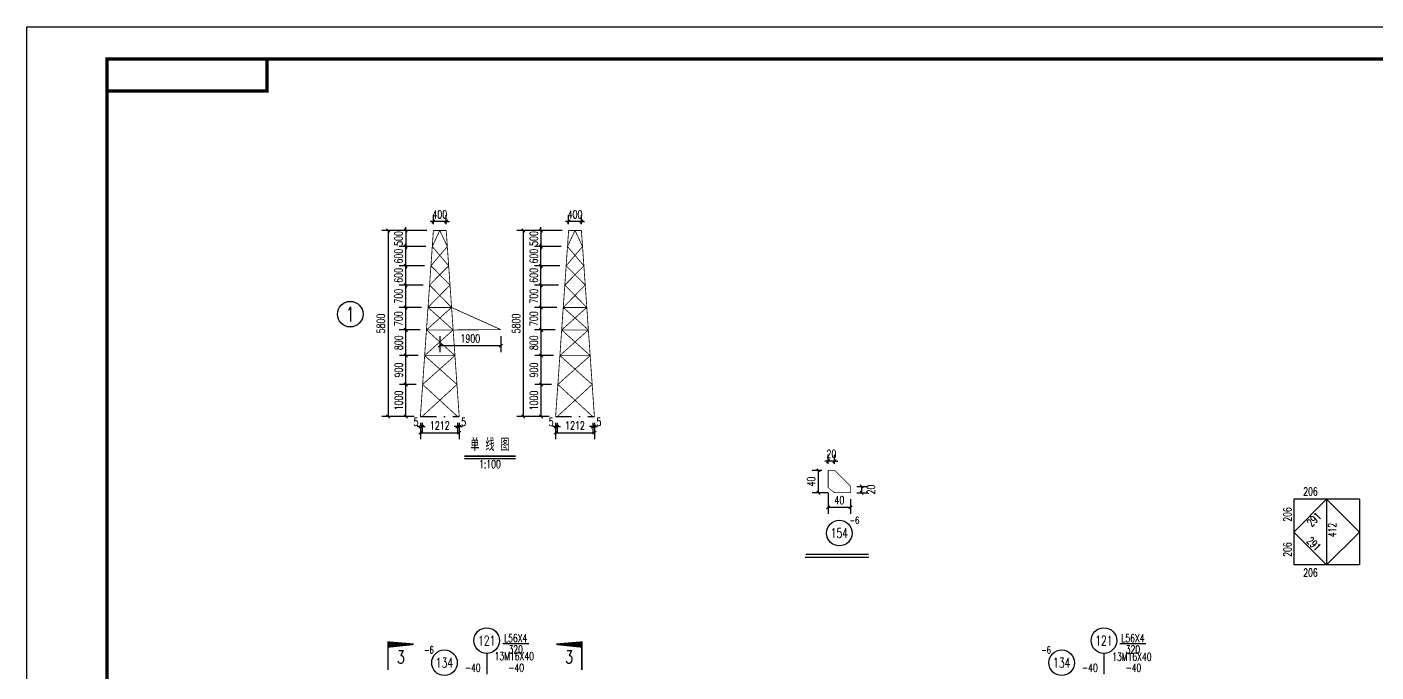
# Model space of a CAD drawing. Header units: millimetres. Extents: x 34238 to 35079, y -7738 to -7144.
# Drawn here: x 34238.5 to 34660, y -7345.6 to -7144 of the extents above; entities that cross this region are included whole.
import ezdxf
from ezdxf.enums import TextEntityAlignment as Align

# ---------------------------------------------------------------- set-up
doc = ezdxf.new("R2010")
doc.units = ezdxf.units.MM
doc.header["$LTSCALE"] = 10
doc.linetypes.add('DASHDOTX2', pattern=[2, 1, -0.5, 0, -0.5])
doc.layers.add('3', color=1, linetype='Continuous')
doc.layers.add('4', color=2, linetype='DASHDOTX2')
doc.styles.add('DXT', font='simplex.shx', dxfattribs={"width": 0.72, "bigfont": 'hztxt.shx'})
doc.styles.get("Standard").update_dxf_attribs({"font": 'SIMPLEX.shx', "width": 0.7, "bigfont": 'gbhzfs.shx'})
doc.dimstyles.new('BZ$0', dxfattribs={"dimtxt": 2.5, "dimasz": 1, "dimexe": 2, "dimexo": 2, "dimgap": 1, "dimtad": 1, "dimdec": 0, "dimlfac": 20, "dimzin": 12, "dimdsep": 46, "dimtxsty": 'DXT', "dimblk": 'OBLIQUE', "dimcen": 0.09, "dimclrd": 1, "dimclre": 1, "dimclrt": 7, "dimadec": 4, "dimazin": 3, "dimtfac": 1.4, "dimtdec": 0, "dimtix": 1, "dimtmove": 2, "dimatfit": 3, "dimldrblk": 'OBLIQUE', "dimfxl": 1, "dimtolj": 1, "dimtzin": 0, "dimarcsym": 0})

# ---------------------------------------------------------------- blocks, each defined once
blk = doc.blocks.new('_Oblique')
at = {"color": 0, "linetype": 'ByBlock', "lineweight": -2}
blk.add_line((-0.5, -0.5), (0.5, 0.5), dxfattribs=at)
blk = doc.blocks.new('*D32')
at = {"color": 1, "lineweight": -2}
for p, q in [((34365.45190820081, -7205.615917795809), (34365.45190820081, -7202.818383867803)), ((34369.45190820081, -7205.615917795809), (34369.45190820081, -7202.818383867803)), ((34365.45190820081, -7204.818383867803), (34364.45190820081, -7204.818383867803)), ((34369.45190820081, -7204.818383867803), (34365.45190820081, -7204.818383867803)), ((34369.45190820081, -7204.818383867803), (34370.45190820081, -7204.818383867803))]:
    blk.add_line(p, q, dxfattribs=at)
at = {"layer": 'Defpoints', "color": 0}
for p in [(34365.45190820081, -7204.818383867803), (34365.45190820081, -7207.615917795809), (34369.45190820081, -7207.615917795809)]:
    blk.add_point(p, dxfattribs=at)
at = {"color": 1, "lineweight": -2}
blk.add_blockref('_Oblique', (34365.45190820081, -7204.818383867803), dxfattribs=at)
at = {"color": 1, "lineweight": -2, "rotation": 180}
blk.add_blockref('_Oblique', (34369.45190820081, -7204.818383867803), dxfattribs=at)
at = {"color": 7, "insert": (34367.45190820081, -7202.568383867803), "char_height": 2.5, "attachment_point": 5, "style": 'DXT'}
blk.add_mtext('\\A1;400', dxfattribs=at)
blk = doc.blocks.new('*D34')
at = {"color": 1, "lineweight": -2}
for p, q in [((34361.39190820081, -7268.91653330673), (34360.39190820081, -7268.91653330673)), ((34361.39190820081, -7267.757847795809), (34361.39190820081, -7270.91653330673)), ((34361.92498909884, -7268.91653330673), (34361.39190820081, -7268.91653330673)), ((34361.92498909884, -7267.757847795809), (34361.92498909884, -7270.91653330673)), ((34361.92498909884, -7268.91653330673), (34362.92498909884, -7268.91653330673))]:
    blk.add_line(p, q, dxfattribs=at)
at = {"layer": 'Defpoints', "color": 0}
for p in [(34361.39190820081, -7265.757847795809), (34361.92498909884, -7265.757847795809), (34361.39190820081, -7268.91653330673)]:
    blk.add_point(p, dxfattribs=at)
at = {"color": 1, "lineweight": -2}
blk.add_blockref('_Oblique', (34361.39190820081, -7268.91653330673), dxfattribs=at)
at = {"color": 1, "lineweight": -2, "rotation": 180}
blk.add_blockref('_Oblique', (34361.92498909884, -7268.91653330673), dxfattribs=at)
at = {"color": 7, "insert": (34359.99864824675, -7267.44738747406), "char_height": 2.5, "attachment_point": 5, "style": 'DXT'}
blk.add_mtext('\\A1;5', dxfattribs=at)
blk = doc.blocks.new('*D35')
at = {"color": 1, "lineweight": -2}
for p, q in [((34372.97882730278, -7268.91653330673), (34371.97882730278, -7268.91653330673)), ((34372.97882730278, -7267.757847795809), (34372.97882730278, -7270.91653330673)), ((34372.97882730278, -7268.91653330673), (34373.5119082008, -7268.91653330673)), ((34373.5119082008, -7267.757847795809), (34373.5119082008, -7270.91653330673)), ((34373.5119082008, -7268.91653330673), (34374.5119082008, -7268.91653330673))]:
    blk.add_line(p, q, dxfattribs=at)
at = {"layer": 'Defpoints', "color": 0}
for p in [(34372.97882730278, -7265.757847795809), (34373.5119082008, -7265.757847795809), (34373.5119082008, -7268.91653330673)]:
    blk.add_point(p, dxfattribs=at)
at = {"color": 1, "lineweight": -2}
blk.add_blockref('_Oblique', (34372.97882730278, -7268.91653330673), dxfattribs=at)
at = {"color": 1, "lineweight": -2, "rotation": 180}
blk.add_blockref('_Oblique', (34373.5119082008, -7268.91653330673), dxfattribs=at)
at = {"color": 7, "insert": (34374.90516815487, -7267.44738747406), "char_height": 2.5, "attachment_point": 5, "style": 'DXT'}
blk.add_mtext('\\A1;5', dxfattribs=at)
blk = doc.blocks.new('*D36')
at = {"color": 1, "lineweight": -2}
for p, q in [((34356.80781218051, -7207.61591779581), (34356.80781218051, -7206.61591779581)), ((34363.45190820081, -7207.61591779581), (34354.80781218051, -7207.61591779581)), ((34356.80781218051, -7207.61591779581), (34356.80781218051, -7212.628157442889)), ((34363.10190790038, -7212.628157442889), (34354.80781218051, -7212.628157442889)), ((34356.80781218051, -7212.628157442889), (34356.80781218051, -7213.628157442889))]:
    blk.add_line(p, q, dxfattribs=at)
at = {"layer": 'Defpoints', "color": 0}
for p in [(34365.45190820081, -7207.61591779581), (34356.80781218051, -7212.628157442889), (34365.10190790038, -7212.628157442889)]:
    blk.add_point(p, dxfattribs=at)
at = {"color": 1, "lineweight": -2}
for p, rotation in [((34356.80781218051, -7207.61591779581), 270), ((34356.80781218051, -7212.628157442889), 90)]:
    blk.add_blockref('_Oblique', p, dxfattribs=dict(at, rotation=rotation))
at = {"color": 7, "insert": (34354.55781218051, -7210.122037619344), "char_height": 2.5, "attachment_point": 5, "rotation": 90, "style": 'DXT'}
blk.add_mtext('\\A1;500', dxfattribs=at)
blk = doc.blocks.new('*D42')
at = {"color": 1, "lineweight": -2}
for p, q in [((34362.6819080546, -7218.642837648263), (34354.80781218051, -7218.642837648263)), ((34356.80781218051, -7218.642837648263), (34356.80781218051, -7217.642837648263)), ((34356.80781218051, -7224.657517795808), (34356.80781218051, -7218.642837648263)), ((34362.2619082008, -7224.657517795808), (34354.80781218051, -7224.657517795808)), ((34356.80781218051, -7224.657517795808), (34356.80781218051, -7225.657517795808))]:
    blk.add_line(p, q, dxfattribs=at)
at = {"layer": 'Defpoints', "color": 0}
for p in [(34356.80781218051, -7218.642837648263), (34364.6819080546, -7218.642837648263), (34364.2619082008, -7224.657517795808)]:
    blk.add_point(p, dxfattribs=at)
at = {"color": 1, "lineweight": -2}
for p, rotation in [((34356.80781218051, -7218.642837648263), 270), ((34356.80781218051, -7224.657517795808), 90)]:
    blk.add_blockref('_Oblique', p, dxfattribs=dict(at, rotation=rotation))
at = {"color": 7, "insert": (34354.55781218051, -7221.65017772203), "char_height": 2.5, "attachment_point": 5, "rotation": 90, "style": 'DXT'}
blk.add_mtext('\\A1;600', dxfattribs=at)
blk = doc.blocks.new('*D43')
at = {"color": 1, "lineweight": -2}
for p, q in [((34363.10190790038, -7212.628157442889), (34354.80781218051, -7212.628157442889)), ((34356.80781218051, -7212.628157442889), (34356.80781218051, -7211.628157442889)), ((34356.80781218051, -7218.64283779581), (34356.80781218051, -7212.628157442889)), ((34362.6819082008, -7218.64283779581), (34354.80781218051, -7218.64283779581)), ((34356.80781218051, -7218.64283779581), (34356.80781218051, -7219.64283779581))]:
    blk.add_line(p, q, dxfattribs=at)
at = {"layer": 'Defpoints', "color": 0}
for p in [(34356.80781218051, -7212.628157442889), (34365.10190790038, -7212.628157442889), (34364.6819082008, -7218.64283779581)]:
    blk.add_point(p, dxfattribs=at)
at = {"color": 1, "lineweight": -2}
for p, rotation in [((34356.80781218051, -7212.628157442889), 270), ((34356.80781218051, -7218.64283779581), 90)]:
    blk.add_blockref('_Oblique', p, dxfattribs=dict(at, rotation=rotation))
at = {"color": 7, "insert": (34354.55781218051, -7215.635497619344), "char_height": 2.5, "attachment_point": 5, "rotation": 90, "style": 'DXT'}
blk.add_mtext('\\A1;600', dxfattribs=at)
blk = doc.blocks.new('*D44')
at = {"color": 1, "lineweight": -2}
for p, q in [((34363.45190820081, -7207.61591779581), (34349.29577586476, -7207.61591779581)), ((34351.29577586476, -7207.61591779581), (34351.29577586476, -7265.75784779581)), ((34359.39190820081, -7265.75784779581), (34349.29577586476, -7265.75784779581))]:
    blk.add_line(p, q, dxfattribs=at)
at = {"layer": 'Defpoints', "color": 0}
for p in [(34365.45190820081, -7207.61591779581), (34351.29577586476, -7265.75784779581), (34361.39190820081, -7265.75784779581)]:
    blk.add_point(p, dxfattribs=at)
at = {"color": 1, "lineweight": -2}
for p, rotation in [((34351.29577586476, -7207.61591779581), 90), ((34351.29577586476, -7265.75784779581), 270)]:
    blk.add_blockref('_Oblique', p, dxfattribs=dict(at, rotation=rotation))
at = {"color": 7, "insert": (34349.04577586476, -7236.686882795804), "char_height": 2.5, "attachment_point": 5, "rotation": 90, "style": 'DXT'}
blk.add_mtext('\\A1;5800', dxfattribs=at)
blk = doc.blocks.new('GWTKA1')
for p, q in [((21789.71416270315, -9765.875701341163), (21789.71416270315, -9171.875701341163)), ((21789.71416270315, -9171.875701341163), (22630.71416270315, -9171.875701341163))]:
    blk.add_line(p, q)
at = {"const_width": 1}
for points in [[(21814.71416270315, -9191.875701341163), (21864.71416270315, -9191.875701341163), (21864.71416270315, -9181.875701341163)], [(21814.71416270315, -9755.875701341163), (21814.71416270315, -9181.875701341163), (22620.71416270315, -9181.875701341163), (22620.71416270315, -9755.875701341163), (21814.71416270315, -9755.875701341163)]]:
    blk.add_lwpolyline(points, dxfattribs=at)
blk = doc.blocks.new('*D99')
at = {"color": 1, "lineweight": -2}
for p, q in [((34407.69933073584, -7205.615917795809), (34407.69933073584, -7202.818383867803)), ((34411.69933073584, -7205.615917795809), (34411.69933073584, -7202.818383867803)), ((34407.69933073584, -7204.818383867803), (34406.69933073584, -7204.818383867803)), ((34411.69933073584, -7204.818383867803), (34407.69933073584, -7204.818383867803)), ((34411.69933073584, -7204.818383867803), (34412.69933073584, -7204.818383867803))]:
    blk.add_line(p, q, dxfattribs=at)
at = {"layer": 'Defpoints', "color": 0}
for p in [(34407.69933073584, -7204.818383867803), (34407.69933073584, -7207.615917795809), (34411.69933073584, -7207.615917795809)]:
    blk.add_point(p, dxfattribs=at)
at = {"color": 1, "lineweight": -2}
blk.add_blockref('_Oblique', (34407.69933073584, -7204.818383867803), dxfattribs=at)
at = {"color": 1, "lineweight": -2, "rotation": 180}
blk.add_blockref('_Oblique', (34411.69933073584, -7204.818383867803), dxfattribs=at)
at = {"color": 7, "insert": (34409.69933073584, -7202.568383867803), "char_height": 2.5, "attachment_point": 5, "style": 'DXT'}
blk.add_mtext('\\A1;400', dxfattribs=at)
blk = doc.blocks.new('*D101')
at = {"color": 1, "lineweight": -2}
for p, q in [((34403.63933073584, -7268.91653330673), (34402.63933073584, -7268.91653330673)), ((34403.63933073584, -7267.757847795809), (34403.63933073584, -7270.91653330673)), ((34404.17241163387, -7268.91653330673), (34403.63933073584, -7268.91653330673)), ((34404.17241163387, -7267.757847795809), (34404.17241163387, -7270.91653330673)), ((34404.17241163387, -7268.91653330673), (34405.17241163387, -7268.91653330673))]:
    blk.add_line(p, q, dxfattribs=at)
at = {"layer": 'Defpoints', "color": 0}
for p in [(34403.63933073584, -7265.757847795809), (34404.17241163387, -7265.757847795809), (34403.63933073584, -7268.91653330673)]:
    blk.add_point(p, dxfattribs=at)
at = {"color": 1, "lineweight": -2}
blk.add_blockref('_Oblique', (34403.63933073584, -7268.91653330673), dxfattribs=at)
at = {"color": 1, "lineweight": -2, "rotation": 180}
blk.add_blockref('_Oblique', (34404.17241163387, -7268.91653330673), dxfattribs=at)
at = {"color": 7, "insert": (34402.24607078178, -7267.44738747406), "char_height": 2.5, "attachment_point": 5, "style": 'DXT'}
blk.add_mtext('\\A1;5', dxfattribs=at)
blk = doc.blocks.new('*D102')
at = {"color": 1, "lineweight": -2}
for p, q in [((34415.22624983781, -7268.91653330673), (34414.22624983781, -7268.91653330673)), ((34415.22624983781, -7267.757847795809), (34415.22624983781, -7270.91653330673)), ((34415.22624983781, -7268.91653330673), (34415.75933073584, -7268.91653330673)), ((34415.75933073584, -7267.757847795809), (34415.75933073584, -7270.91653330673)), ((34415.75933073584, -7268.91653330673), (34416.75933073584, -7268.91653330673))]:
    blk.add_line(p, q, dxfattribs=at)
at = {"layer": 'Defpoints', "color": 0}
for p in [(34415.22624983781, -7265.757847795809), (34415.75933073584, -7265.757847795809), (34415.75933073584, -7268.91653330673)]:
    blk.add_point(p, dxfattribs=at)
at = {"color": 1, "lineweight": -2}
blk.add_blockref('_Oblique', (34415.22624983781, -7268.91653330673), dxfattribs=at)
at = {"color": 1, "lineweight": -2, "rotation": 180}
blk.add_blockref('_Oblique', (34415.75933073584, -7268.91653330673), dxfattribs=at)
at = {"color": 7, "insert": (34417.1525906899, -7267.44738747406), "char_height": 2.5, "attachment_point": 5, "style": 'DXT'}
blk.add_mtext('\\A1;5', dxfattribs=at)
blk = doc.blocks.new('*D103')
at = {"color": 1, "lineweight": -2}
for p, q in [((34399.05523471554, -7207.61591779581), (34399.05523471554, -7206.61591779581)), ((34405.69933073584, -7207.61591779581), (34397.05523471554, -7207.61591779581)), ((34399.05523471554, -7207.61591779581), (34399.05523471554, -7212.628157442889)), ((34405.34933043541, -7212.628157442889), (34397.05523471554, -7212.628157442889)), ((34399.05523471554, -7212.628157442889), (34399.05523471554, -7213.628157442889))]:
    blk.add_line(p, q, dxfattribs=at)
at = {"layer": 'Defpoints', "color": 0}
for p in [(34407.69933073584, -7207.61591779581), (34399.05523471554, -7212.628157442889), (34407.34933043541, -7212.628157442889)]:
    blk.add_point(p, dxfattribs=at)
at = {"color": 1, "lineweight": -2}
for p, rotation in [((34399.05523471554, -7207.61591779581), 270), ((34399.05523471554, -7212.628157442889), 90)]:
    blk.add_blockref('_Oblique', p, dxfattribs=dict(at, rotation=rotation))
at = {"color": 7, "insert": (34396.80523471554, -7210.122037619344), "char_height": 2.5, "attachment_point": 5, "rotation": 90, "style": 'DXT'}
blk.add_mtext('\\A1;500', dxfattribs=at)
blk = doc.blocks.new('*D109')
at = {"color": 1, "lineweight": -2}
for p, q in [((34404.92933058963, -7218.642837648263), (34397.05523471554, -7218.642837648263)), ((34399.05523471554, -7218.642837648263), (34399.05523471554, -7217.642837648263)), ((34399.05523471554, -7224.657517795808), (34399.05523471554, -7218.642837648263)), ((34404.50933073584, -7224.657517795808), (34397.05523471554, -7224.657517795808)), ((34399.05523471554, -7224.657517795808), (34399.05523471554, -7225.657517795808))]:
    blk.add_line(p, q, dxfattribs=at)
at = {"layer": 'Defpoints', "color": 0}
for p in [(34399.05523471554, -7218.642837648263), (34406.92933058963, -7218.642837648263), (34406.50933073584, -7224.657517795808)]:
    blk.add_point(p, dxfattribs=at)
at = {"color": 1, "lineweight": -2}
for p, rotation in [((34399.05523471554, -7218.642837648263), 270), ((34399.05523471554, -7224.657517795808), 90)]:
    blk.add_blockref('_Oblique', p, dxfattribs=dict(at, rotation=rotation))
at = {"color": 7, "insert": (34396.80523471554, -7221.65017772203), "char_height": 2.5, "attachment_point": 5, "rotation": 90, "style": 'DXT'}
blk.add_mtext('\\A1;600', dxfattribs=at)
blk = doc.blocks.new('*D110')
at = {"color": 1, "lineweight": -2}
for p, q in [((34405.34933043541, -7212.628157442889), (34397.05523471554, -7212.628157442889)), ((34399.05523471554, -7212.628157442889), (34399.05523471554, -7211.628157442889)), ((34399.05523471554, -7218.64283779581), (34399.05523471554, -7212.628157442889)), ((34404.92933073583, -7218.64283779581), (34397.05523471554, -7218.64283779581)), ((34399.05523471554, -7218.64283779581), (34399.05523471554, -7219.64283779581))]:
    blk.add_line(p, q, dxfattribs=at)
at = {"layer": 'Defpoints', "color": 0}
for p in [(34399.05523471554, -7212.628157442889), (34407.34933043541, -7212.628157442889), (34406.92933073583, -7218.64283779581)]:
    blk.add_point(p, dxfattribs=at)
at = {"color": 1, "lineweight": -2}
for p, rotation in [((34399.05523471554, -7212.628157442889), 270), ((34399.05523471554, -7218.64283779581), 90)]:
    blk.add_blockref('_Oblique', p, dxfattribs=dict(at, rotation=rotation))
at = {"color": 7, "insert": (34396.80523471554, -7215.635497619344), "char_height": 2.5, "attachment_point": 5, "rotation": 90, "style": 'DXT'}
blk.add_mtext('\\A1;600', dxfattribs=at)
blk = doc.blocks.new('*D111')
at = {"color": 1, "lineweight": -2}
for p, q in [((34405.69933073584, -7207.61591779581), (34391.54319839979, -7207.61591779581)), ((34393.54319839979, -7207.61591779581), (34393.54319839979, -7265.75784779581)), ((34401.63933073584, -7265.75784779581), (34391.54319839979, -7265.75784779581))]:
    blk.add_line(p, q, dxfattribs=at)
at = {"layer": 'Defpoints', "color": 0}
for p in [(34407.69933073584, -7207.61591779581), (34393.54319839979, -7265.75784779581), (34403.63933073584, -7265.75784779581)]:
    blk.add_point(p, dxfattribs=at)
at = {"color": 1, "lineweight": -2}
for p, rotation in [((34393.54319839979, -7207.61591779581), 90), ((34393.54319839979, -7265.75784779581), 270)]:
    blk.add_blockref('_Oblique', p, dxfattribs=dict(at, rotation=rotation))
at = {"color": 7, "insert": (34391.29319839979, -7236.686882795804), "char_height": 2.5, "attachment_point": 5, "rotation": 90, "style": 'DXT'}
blk.add_mtext('\\A1;5800', dxfattribs=at)
blk = doc.blocks.new('*D113')
at = {"layer": '3', "color": 1, "lineweight": -2}
for p, q in [((34488.79613072322, -7280.577633043862), (34488.79613072322, -7277.700880803774)), ((34490.79613072322, -7280.577633043862), (34490.79613072322, -7277.700880803774)), ((34488.79613072322, -7279.700880803774), (34487.79613072322, -7279.700880803774)), ((34490.79613072322, -7279.700880803774), (34488.79613072322, -7279.700880803774)), ((34490.79613072322, -7279.700880803774), (34491.79613072322, -7279.700880803774))]:
    blk.add_line(p, q, dxfattribs=at)
at = {"layer": 'Defpoints', "color": 0}
for p in [(34488.79613072322, -7279.700880803774), (34488.79613072322, -7282.577633043862), (34490.79613072322, -7282.577633043862)]:
    blk.add_point(p, dxfattribs=at)
at = {"layer": '3', "color": 1, "lineweight": -2}
blk.add_blockref('_Oblique', (34488.79613072322, -7279.700880803774), dxfattribs=at)
at = {"layer": '3', "color": 1, "lineweight": -2, "rotation": 180}
blk.add_blockref('_Oblique', (34490.79613072322, -7279.700880803774), dxfattribs=at)
at = {"layer": '3', "color": 7, "insert": (34489.79613072322, -7277.450880803774), "char_height": 2.5, "attachment_point": 5, "style": 'DXT'}
blk.add_mtext('\\A1;20', dxfattribs=at)

msp = doc.modelspace()

# ---------------------------------------------------------------- linework, layer by layer
for p, q in [((34375.12343308758, -7278.917479035126), (34391.12343308758, -7278.917479035126)), ((34481.64392703937, -7309.719080313484), (34501.51711849274, -7309.719080313484)), ((34395.22823697152, -7336.785440758415), (34387.10323697152, -7336.785440758415)), ((34588.05848112593, -7336.785440758415), (34579.93348112593, -7336.785440758415))]:
    msp.add_line(p, q)
at = {"color": 3}
for p, q in [((34382.10323697152, -7339.78544075842), (34382.10323697152, -7346.275790015365)), ((34574.93348112593, -7339.78544075842), (34574.93348112593, -7346.275790015365))]:
    msp.add_line(p, q, dxfattribs=at)
for points, const_width in [([(34361.39190820081, -7265.757847795809), (34365.45190820081, -7207.615917795809)], 0.25), ([(34365.10190820081, -7212.628157795809), (34367.45190820081, -7207.615917795809)], 0.25), ([(34369.45190820081, -7207.615917795809), (34365.45190820081, -7207.615917795809)], 0.25), ([(34369.80190820081, -7212.628157795809), (34367.45190820081, -7207.615917795809)], 0.25), ([(34373.5119082008, -7265.757847795809), (34369.45190820081, -7207.615917795809)], 0.25), ([(34403.63933073584, -7265.757847795809), (34407.69933073584, -7207.615917795809)], 0.25), ([(34407.34933073584, -7212.628157795809), (34409.69933073584, -7207.615917795809)], 0.25), ([(34411.69933073584, -7207.615917795809), (34407.69933073584, -7207.615917795809)], 0.25), ([(34412.04933073584, -7212.628157795809), (34409.69933073584, -7207.615917795809)], 0.25), ([(34415.75933073584, -7265.757847795809), (34411.69933073584, -7207.615917795809)], 0.25), ([(34364.6819082008, -7218.642837795809), (34369.80190820081, -7212.628157795809)], 0.25), ([(34370.2219082008, -7218.642837795809), (34365.10190820081, -7212.628157795809)], 0.25), ([(34406.92933073583, -7218.642837795809), (34412.04933073584, -7212.628157795809)], 0.25), ([(34412.46933073583, -7218.642837795809), (34407.34933073584, -7212.628157795809)], 0.25), ([(34364.2619082008, -7224.657517795808), (34370.2219082008, -7218.642837795809)], 0.25), ([(34370.64190820081, -7224.657517795808), (34364.6819082008, -7218.642837795809)], 0.25), ([(34406.50933073584, -7224.657517795808), (34412.46933073583, -7218.642837795809)], 0.25), ([(34412.88933073584, -7224.657517795808), (34406.92933073583, -7218.642837795809)], 0.25), ([(34363.77190820081, -7231.674647795808), (34370.64190820081, -7224.657517795808)], 0.25), ([(34371.13190820081, -7231.674647795808), (34364.2619082008, -7224.657517795808)], 0.25), ([(34406.01933073584, -7231.674647795808), (34412.88933073584, -7224.657517795808)], 0.25), ([(34413.37933073584, -7231.674647795808), (34406.50933073584, -7224.657517795808)], 0.25), ([(34363.28190820081, -7238.691777795808), (34371.13190820081, -7231.674647795808)], 0.25), ([(34371.62190820081, -7238.691777795808), (34363.77190820081, -7231.674647795808)], 0.25), ([(34363.77190820081, -7231.674647795808), (34371.13190820081, -7231.674647795808)], 0.25), ([(34371.13190822347, -7231.67464777555), (34386.50760822348, -7238.597847775549)], 0.25), ([(34405.52933073584, -7238.691777795808), (34413.37933073584, -7231.674647795808)], 0.25), ([(34413.86933073584, -7238.691777795808), (34406.01933073584, -7231.674647795808)], 0.25), ([(34406.01933073584, -7231.674647795808), (34413.37933073584, -7231.674647795808)], 0.25), ([(34362.7219082008, -7246.711357795808), (34371.62190820081, -7238.691777795808)], 0.25), ([(34372.1819082008, -7246.711357795808), (34363.28190820081, -7238.691777795808)], 0.25), ([(34363.28190820081, -7238.691777795808), (34371.62190820081, -7238.691777795808)], 0.25), ([(34371.62190822348, -7238.691747775549), (34386.50760822348, -7238.597847775549)], 0.25), ([(34404.96933073583, -7246.711357795808), (34413.86933073584, -7238.691777795808)], 0.25), ([(34414.42933073583, -7246.711357795808), (34405.52933073584, -7238.691777795808)], 0.25), ([(34405.52933073584, -7238.691777795808), (34413.86933073584, -7238.691777795808)], 0.25), ([(34362.09190820081, -7255.733377795808), (34372.1819082008, -7246.711357795808)], 0.25), ([(34372.81190820081, -7255.733377795808), (34362.7219082008, -7246.711357795808)], 0.25), ([(34362.7219082008, -7246.711357795808), (34372.1819082008, -7246.711357795808)], 0.25), ([(34404.33933073584, -7255.733377795808), (34414.42933073583, -7246.711357795808)], 0.25), ([(34415.05933073584, -7255.733377795808), (34404.96933073583, -7246.711357795808)], 0.25), ([(34404.96933073583, -7246.711357795808), (34414.42933073583, -7246.711357795808)], 0.25), ([(34361.92498909884, -7265.757847795809), (34372.81190820081, -7255.733377795808)], 0.25), ([(34372.97882730278, -7265.757847795809), (34362.09190820081, -7255.733377795808)], 0.25), ([(34404.17241163387, -7265.757847795809), (34415.05933073584, -7255.733377795808)], 0.25), ([(34415.22624983781, -7265.757847795809), (34404.33933073584, -7255.733377795808)], 0.25), ([(34391.12343308758, -7278.117479035127), (34375.12343308758, -7278.117479035127)], 0.5), ([(34488.79613072322, -7282.577633043862), (34488.79613072321, -7287.577633043862), (34490.79613072321, -7289.577633043862), (34495.79613072322, -7289.577633043862), (34495.79613072322, -7287.577633043862)], 0.25), ([(34488.79613072322, -7282.577633043862), (34490.79613072322, -7282.577633043862), (34495.79613072322, -7287.577633043862)], 0.25), ([(34481.73392703937, -7308.830191424586), (34501.42711849274, -7308.830191424586)], 0.3555555555555555)]:
    msp.add_lwpolyline(points, dxfattribs=dict(const_width=const_width))
at = {"color": 2, "const_width": 0.5}
for points in [[(34359.27043060301, -7336.937359776806), (34351.270430603, -7336.937359776792), (34351.27043060297, -7344.937359776792)], [(34403.84770392544, -7336.937359776806), (34411.84770392545, -7336.937359776792), (34411.84770392547, -7344.937359776792)]]:
    msp.add_lwpolyline(points, dxfattribs=at)
for centre in [(34339.46808270773, -7233.764228391119), (34492.28997409877, -7302.189345453555), (34382.10323697152, -7335.78544075842), (34574.93348112593, -7335.78544075842), (34368.91178103758, -7342.715412740374), (34561.74202519199, -7342.715412740374)]:
    msp.add_circle(centre, 4)
at = {"layer": '3'}
for p, q in [((34644.52088557792, -7291.575319815911), (34634.24588557792, -7301.850319815912)), ((34654.79588557792, -7291.575319815911), (34634.24588557792, -7291.575319815911)), ((34634.24588557792, -7291.575319815911), (34634.24588557792, -7312.125319815914)), ((34644.52088557792, -7291.575319815911), (34644.52088557792, -7312.125319815914)), ((34644.52088557792, -7291.575319815911), (34654.79588557792, -7301.850319815912)), ((34654.79588557792, -7291.575319815911), (34654.79588557792, -7312.125319815914)), ((34644.52088557792, -7312.125319815914), (34634.24588557792, -7301.850319815912)), ((34644.52088557792, -7312.125319815914), (34654.79588557792, -7301.850319815912)), ((34654.79588557792, -7312.125319815914), (34634.24588557792, -7312.125319815914))]:
    msp.add_line(p, q, dxfattribs=at)
at = {"layer": '4', "ltscale": 0.5}
for p, q in [((34361.39190820081, -7265.757847795809), (34373.5119082008, -7265.757847795809)), ((34403.63933073584, -7265.757847795809), (34415.75933073584, -7265.757847795809))]:
    msp.add_line(p, q, dxfattribs=at)
at = {"layer": '4'}
for p, q in [((34354.90388368791, -7638.585290015364), (34375.3778836879, -7345.381790015364)), ((34415.50388368792, -7638.585290015364), (34395.02988368793, -7345.381790015364)), ((34547.73412784231, -7638.585290015364), (34568.20812784231, -7345.381790015364)), ((34608.33412784233, -7638.585290015364), (34587.86012784233, -7345.381790015364))]:
    msp.add_line(p, q, dxfattribs=at)

# ---------------------------------------------------------------- block references
msp.add_blockref('GWTKA1', (12448.76172111385, 2027.873716618939))

# ---------------------------------------------------------------- texts
at = {"width": 0.7}
for s, height, p in [('1', 4.5, (34339.46808270773, -7233.764228391119)), ('\\M+5B5A5 \\M+5CFDF \\M+5CDBC', 4, (34383.12343308758, -7274.317479035126)), ('1:100', 2.5, (34383.12343308758, -7280.617479035127))]:
    msp.add_text(s, height=height, dxfattribs=at).set_placement(p, align=Align.MIDDLE)
for p in [(34495.49199431517, -7299.284562706947), (34362.52522589968, -7339.781353114578), (34555.35547005409, -7339.781353114578)]:
    msp.add_text('-6', height=2.2, dxfattribs=at).set_placement(p)
for s, p in [('154', (34492.28984909876, -7302.189145453551)), ('121', (34382.10323697152, -7335.785290758415)), ('121', (34574.93348112593, -7335.785290758415)), ('134', (34368.91170503758, -7342.715262740368)), ('134', (34561.74194919199, -7342.715262740368))]:
    msp.add_text(s, height=3, dxfattribs=at).set_placement(p, align=Align.MIDDLE_CENTER)
for s, p in [('L56X4', (34391.16573697152, -7336.285440758422)), ('320', (34391.16573697152, -7339.785440758416)), ('L56X4', (34583.99598112593, -7336.285440758422)), ('320', (34583.99598112593, -7339.785440758416)), ('-40', (34377.71871364821, -7345.525790015365)), ('-40', (34391.30778723808, -7345.525790015365)), ('-40', (34570.54895780262, -7345.525790015365)), ('-40', (34584.13803139248, -7345.525790015365))]:
    msp.add_text(s, height=2.5, dxfattribs=at).set_placement(p, align=Align.CENTER)
at = {"color": 2, "width": 0.7}
msp.add_text('3', height=4, rotation=359.9999999997916, dxfattribs=at).set_placement((34355.27043060299, -7340.937359776783), align=Align.MIDDLE)
msp.add_text('3', height=4, dxfattribs=at).set_placement((34407.84770392546, -7340.937359776783), align=Align.MIDDLE)
at = {"layer": '3', "width": 0.7}
for p in [(34639.46993384271, -7290.405950210488), (34639.46993384271, -7315.794689421336)]:
    msp.add_text('206', height=2.5, dxfattribs=at).set_placement(p, align=Align.CENTER)
for s, rotation, p in [('206', 90, (34633.51270439282, -7296.36152748604)), ('291', 45.0000000000737, (34641.44570205509, -7298.814415826982)), ('412', 90, (34647.52414957, -7301.234497252621)), ('291', 314.9999999999263, (34639.63675226015, -7306.456147745414)), ('206', 90, (34633.51270439282, -7307.339112145783))]:
    msp.add_text(s, height=2.5, rotation=rotation, dxfattribs=at).set_placement(p, align=Align.CENTER)
for p in [(34390.72625261758, -7342.657759649881), (34583.66509603536, -7342.838663726336)]:
    msp.add_text('13M16X40', height=2.5, dxfattribs=at).set_placement(p, align=Align.BOTTOM_CENTER)

# ---------------------------------------------------------------- dimensions: what is measured, and where the dimension line sits
at = {"color": 3}
for p1, p2, picture, middle in [((34369.45190820081, -7207.615917795809), (34365.45190820081, -7207.615917795809), '*D32', (34367.45190820081, -7202.568383867803)), ((34411.69933073584, -7207.615917795809), (34407.69933073584, -7207.615917795809), '*D99', (34409.69933073584, -7202.568383867803))]:
    dim = msp.add_aligned_dim(p1=p1, p2=p2, distance=-2.7975339280055778, text='400', dimstyle='BZ$0', dxfattribs=at)
    dim.commit()
    dim.dimension.update_dxf_attribs({"geometry": picture, "text_midpoint": middle})
for base, p1, p2, text, picture, middle in [((34351.29577586476, -7265.75784779581), (34365.45190820081, -7207.615917795809), (34361.39190820081, -7265.757847795809), '5800', '*D44', (34349.04577586476, -7236.686882795804)), ((34356.80781218051, -7212.628157442889), (34365.45190820081, -7207.615917795809), (34365.10190790038, -7212.628157442889), '500', '*D36', (34354.55781218051, -7210.122037619344)), ((34393.54319839979, -7265.75784779581), (34407.69933073584, -7207.615917795809), (34403.63933073584, -7265.757847795809), '5800', '*D111', (34391.29319839979, -7236.686882795804)), ((34399.05523471554, -7212.628157442889), (34407.69933073584, -7207.615917795809), (34407.34933043541, -7212.628157442889), '500', '*D103', (34396.80523471554, -7210.122037619344)), ((34356.80781218051, -7212.628157442889), (34364.6819082008, -7218.642837795809), (34365.10190790038, -7212.628157442889), '600', '*D43', (34354.55781218051, -7215.635497619344)), ((34399.05523471554, -7212.628157442889), (34406.92933073583, -7218.642837795809), (34407.34933043541, -7212.628157442889), '600', '*D110', (34396.80523471554, -7215.635497619344)), ((34356.80781218051, -7218.642837648263), (34364.2619082008, -7224.657517795808), (34364.6819080546, -7218.642837648262), '600', '*D42', (34354.55781218051, -7221.65017772203)), ((34399.05523471554, -7218.642837648263), (34406.50933073584, -7224.657517795808), (34406.92933058963, -7218.642837648262), '600', '*D109', (34396.80523471554, -7221.65017772203))]:
    dim = msp.add_linear_dim(base=base, p1=p1, p2=p2, angle=90, text=text, dimstyle='BZ$0', dxfattribs=at)
    dim.commit()
    dim.dimension.update_dxf_attribs({"geometry": picture, "text_midpoint": middle})
for base, p1, p2, text in [((34356.80781218051, -7224.657517795808), (34363.77190817488, -7231.67464782229), (34364.2619082008, -7224.657517795808), '700'), ((34399.05523471554, -7224.657517795808), (34406.01933070991, -7231.67464782229), (34406.50933073584, -7224.657517795808), '700'), ((34356.80781218051, -7231.674647822291), (34363.28190814417, -7238.691777744776), (34363.77190817488, -7231.67464782229), '700'), ((34399.05523471554, -7231.674647822291), (34405.5293306792, -7238.691777744776), (34406.01933070991, -7231.67464782229), '700'), ((34356.86084615965, -7238.691777795809), (34362.72190787961, -7246.711358085227), (34363.28190820081, -7238.691777795808), '800'), ((34399.10826869469, -7238.691777795809), (34404.96933041464, -7246.711358085227), (34405.52933073584, -7238.691777795808), '800'), ((34356.86084615965, -7246.7113575425), (34362.09190815556, -7255.733377754146), (34362.72190791751, -7246.711357542499), '900'), ((34399.10826869469, -7246.7113575425), (34404.33933069059, -7255.733377754146), (34404.96933045254, -7246.711357542499), '900'), ((34356.86084615965, -7255.733377795809), (34361.39190820081, -7265.757847795809), (34362.09190820081, -7255.733377795808), '1000'), ((34399.10826869469, -7255.733377795809), (34403.63933073584, -7265.757847795809), (34404.33933073584, -7255.733377795808), '1000')]:
    msp.add_linear_dim(base=base, p1=p1, p2=p2, angle=90, text=text, dimstyle='BZ$0', dxfattribs=at).render()
msp.add_linear_dim(base=(34386.50760822348, -7243.602027376843), p1=(34367.45190820081, -7238.691777795808), p2=(34386.50760822348, -7238.597847775549), text='1900', dimstyle='BZ$0', dxfattribs=at).render()
for base, p1, p2, angle, picture, middle in [((34361.39190820081, -7268.91653330673), (34361.92498909884, -7265.757847795809), (34361.39190820081, -7265.757847795809), 180, '*D34', (34359.99864824675, -7267.44738747406)), ((34373.5119082008, -7268.91653330673), (34372.97882730278, -7265.757847795809), (34373.5119082008, -7265.757847795809), 0, '*D35', (34374.90516815487, -7267.44738747406)), ((34403.63933073584, -7268.91653330673), (34404.17241163387, -7265.757847795809), (34403.63933073584, -7265.757847795809), 180, '*D101', (34402.24607078178, -7267.44738747406)), ((34415.75933073584, -7268.91653330673), (34415.22624983781, -7265.757847795809), (34415.75933073584, -7265.757847795809), 0, '*D102', (34417.1525906899, -7267.44738747406))]:
    dim = msp.add_linear_dim(base=base, p1=p1, p2=p2, angle=angle, text='5', dimstyle='BZ$0', dxfattribs=at)
    dim.commit()
    dim.dimension.update_dxf_attribs({"geometry": picture, "text_midpoint": middle, "dimtype": 129})
for p1, p2 in [((34361.39190820081, -7265.757847795809), (34373.5119082008, -7265.757847795809)), ((34403.63933073584, -7265.757847795809), (34415.75933073584, -7265.757847795809))]:
    msp.add_aligned_dim(p1=p1, p2=p2, distance=-5.0556614911201905, text='1212', dimstyle='BZ$0', dxfattribs=at).render()
at = {"layer": '3'}
dim = msp.add_linear_dim(base=(34488.79613072322, -7279.700880803774), p1=(34490.79613072322, -7282.577633043862), p2=(34488.79613072322, -7282.577633043862), text='20', dimstyle='BZ$0', dxfattribs=at)
dim.commit()
dim.dimension.update_dxf_attribs({"geometry": '*D113', "text_midpoint": (34489.79613072322, -7277.450880803774)})
msp.add_linear_dim(base=(34485.75251118241, -7282.577633043863), p1=(34490.79613072321, -7289.577633043862), p2=(34488.79613072322, -7282.577633043862), angle=90, text='40', dimstyle='BZ$0', dxfattribs=at).render()
msp.add_linear_dim(base=(34499.24994501075, -7289.577633043863), p1=(34495.79613072322, -7287.577633043862), p2=(34495.79613072322, -7289.577633043862), angle=90, location=(34502.11605982977, -7288.577633043862), text='20', dimstyle='BZ$0', dxfattribs=at).render()
msp.add_linear_dim(base=(34495.79613072322, -7294.119690783218), p1=(34488.79613072321, -7287.577633043862), p2=(34495.79613072322, -7289.577633043862), text='40', dimstyle='BZ$0', dxfattribs=at).render()

doc.saveas('drawing.dxf')
